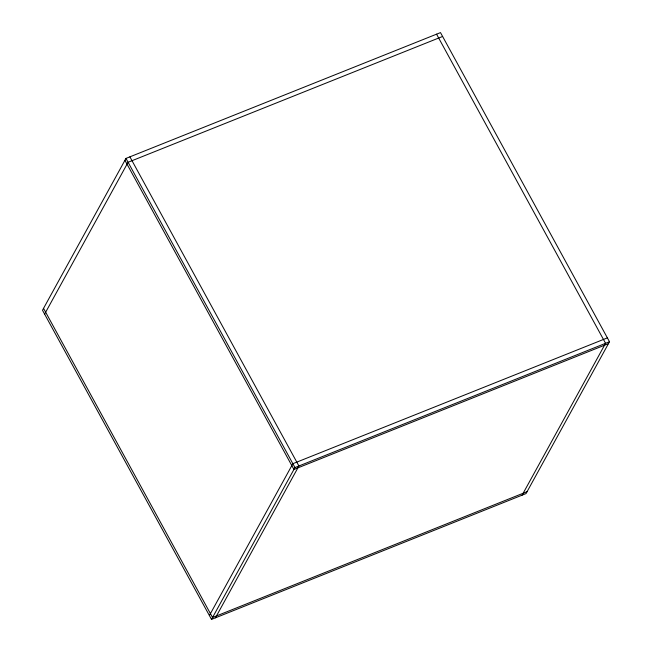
<?xml version="1.0" encoding="UTF-8"?>
<svg xmlns="http://www.w3.org/2000/svg" width="652" height="652" viewBox="0 0 652 652"><rect width="100%" height="100%" fill="white"/><g stroke="black" fill="none" stroke-linecap="round" stroke-linejoin="round"><path stroke-width="0.98" d="M125.975 158.412L42.502 310.254L211.501 619.4L526.025 493.588L609.498 341.746L440.499 32.6L125.975 158.412L294.973 467.557L211.501 619.4M44.613 314.117L128.085 162.275L442.61 36.463M209.39 615.537L292.862 463.694L607.387 337.883M215.429 617.827L298.909 465.984L129.903 156.839M522.097 495.161L605.569 343.319L436.571 34.173M294.973 467.557L609.498 341.746M608.455 343.645L293.93 469.456L124.931 160.31M527.069 491.689L212.544 617.501L43.545 308.355"/></g></svg>
